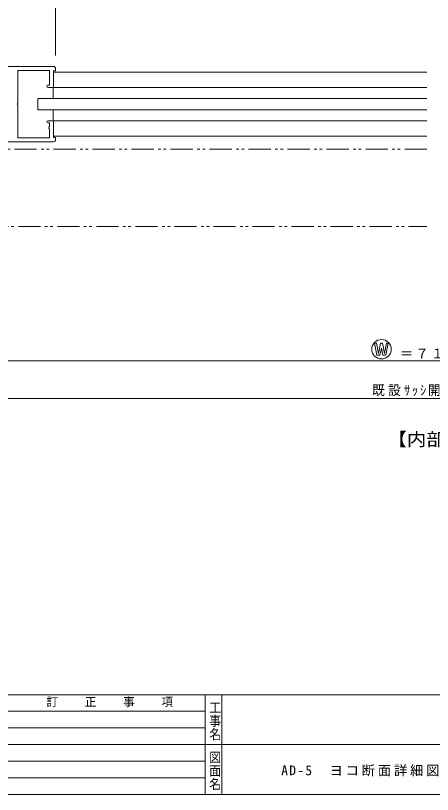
# Model space of a CAD drawing. Units: millimetres at full size, sheet at 1:2; details may follow other scales. Extents: x -822 to 1661, y -1752 to -1205.
# Drawn here: x 223.1 to 411.1, y -1751.8 to -1400.3 of the extents above; entities that cross this region are included whole.
import ezdxf
from ezdxf.enums import TextEntityAlignment as Align

# ---------------------------------------------------------------- set-up
doc = ezdxf.new("R2010")
doc.units = ezdxf.units.MM
doc.header["$LTSCALE"] = 2
doc.linetypes.add('DOUBLE_CHAIN1', pattern=[8.8, 5, -1, 0.6, -0.6, 0.6, -1])
for name, color, linetype, lineweight in [('2-4_ADD_LINE', 3, 'Continuous', 9), ('2-A_syouji', 7, 'Continuous', 15), ('F-E', 5, 'Continuous', 9)]:
    doc.layers.add(name, color=color, linetype=linetype, lineweight=lineweight)
doc.layers.add('F-7', color=7, linetype='Continuous')
doc.styles.add('@ＭＳ ゴシック', font='')
doc.styles.add('ＭＳ ゴシック', font='')
doc.styles.get('@ＭＳ ゴシック').set_extended_font_data('@MS Gothic')
doc.styles.get('ＭＳ ゴシック').set_extended_font_data('MS Gothic')

msp = doc.modelspace()

# ---------------------------------------------------------------- linework, layer by layer
at = {"layer": '2-4_ADD_LINE', "color": 6}
for p, q in [((386.041, -1553.598), (384.981, -1548.148)), ((385.844, -1548.148), (384.981, -1548.148)), ((386.739, -1552.752), (385.844, -1548.148)), ((386.739, -1552.752), (387.633, -1548.148)), ((388.509, -1548.148), (387.633, -1548.148)), ((389.404, -1552.752), (388.509, -1548.148)), ((389.404, -1552.752), (390.299, -1548.148)), ((390.102, -1553.598), (391.161, -1548.148)), ((390.299, -1548.148), (391.161, -1548.148))]:
    msp.add_line(p, q, dxfattribs=at)
at = {"layer": '2-4_ADD_LINE'}
for p, q in [((692.545, -1556.042), (146.126, -1556.042)), ((737.545, -1573.042), (101.126, -1573.042))]:
    msp.add_line(p, q, dxfattribs=at)
at = {"layer": '2-4_ADD_LINE', "color": 6}
for points in [[(386.041, -1553.598), (387.436, -1553.598), (388.071, -1550.331)], [(390.102, -1553.598), (388.706, -1553.598), (388.071, -1550.331)]]:
    msp.add_lwpolyline(points, dxfattribs=at)
msp.add_circle((388.112, -1550.853), 4.393, dxfattribs=at)
at = {"layer": '2-A_syouji', "color": 3, "lineweight": 9}
msp.add_line((241.126, -1372.779), (241.126, -1418.241), dxfattribs=at)
at = {"layer": '2-A_syouji'}
for p, q in [((152.126, -1423.241), (240.126, -1423.241)), ((224.126, -1425.041), (224.126, -1439.781)), ((238.326, -1425.041), (224.126, -1425.041)), ((238.326, -1431.741), (238.326, -1425.041)), ((240.126, -1425.241), (240.126, -1432.241)), ((238.326, -1431.741), (237.626, -1431.741)), ((239.626, -1432.741), (237.626, -1432.741)), ((224.126, -1455.441), (224.126, -1440.701)), ((239.626, -1447.741), (237.626, -1447.741)), ((238.326, -1448.741), (237.626, -1448.741)), ((238.326, -1450.341), (238.326, -1448.741)), ((238.326, -1455.441), (238.326, -1451.541)), ((240.126, -1455.241), (240.126, -1448.241)), ((152.126, -1457.241), (240.126, -1457.241)), ((224.126, -1455.441), (238.326, -1455.441)), ((241.126, -1455.241), (240.126, -1455.241)), ((241.126, -1455.241), (241.126, -1456.241))]:
    msp.add_line(p, q, dxfattribs=at)
at = {"layer": '2-A_syouji', "color": 4, "lineweight": 5}
for p, q in [((408.583, -1425.741), (240.126, -1425.741)), ((239.986, -1432.741), (239.986, -1437.741)), ((239.986, -1432.741), (408.583, -1432.741)), ((239.986, -1447.741), (239.986, -1442.741)), ((239.986, -1447.741), (408.583, -1447.741)), ((408.583, -1454.741), (240.126, -1454.741))]:
    msp.add_line(p, q, dxfattribs=at)
at = {"layer": '2-A_syouji', "color": 1, "lineweight": 9}
for p, q in [((233.126, -1442.741), (233.126, -1437.741)), ((408.583, -1437.741), (233.126, -1437.741)), ((408.583, -1442.741), (233.126, -1442.741))]:
    msp.add_line(p, q, dxfattribs=at)
at = {"layer": '2-A_syouji', "color": 4, "linetype": 'DOUBLE_CHAIN1', "lineweight": 5}
for p, q in [((408.583, -1460.491), (161.126, -1460.491)), ((101.126, -1495.491), (408.583, -1495.491))]:
    msp.add_line(p, q, dxfattribs=at)
at = {"layer": '2-A_syouji'}
msp.add_lwpolyline([(241.126, -1424.241), (241.126, -1425.241), (240.126, -1425.241)], dxfattribs=at)
for centre, radius, start, end in [((240.126, -1424.241), 1, 0, 90), ((237.626, -1432.241), 0.5, 90, 270), ((239.626, -1432.241), 0.5, 270, 0), ((224.326, -1440.241), 0.5, 113.58, 246.42), ((237.626, -1448.241), 0.5, 90, 270), ((239.626, -1448.241), 0.5, 0, 90), ((238.326, -1450.641), 0.3, 90, 270), ((238.326, -1451.241), 0.3, 90, 270), ((240.126, -1456.241), 1, 270, 0)]:
    msp.add_arc(centre, radius, start, end, dxfattribs=at)
at = {"layer": 'F-E'}
for p, q in [((17.557, -1706.772), (308.657, -1706.772)), ((308.657, -1706.772), (440.007, -1706.772)), ((308.657, -1714.272), (181.679, -1714.272)), ((308.657, -1721.773), (181.679, -1721.773)), ((308.657, -1729.272), (181.679, -1729.272)), ((440.007, -1729.272), (308.657, -1729.272)), ((308.657, -1736.772), (181.679, -1736.772)), ((308.657, -1744.273), (181.679, -1744.273)), ((801.557, -1751.772), (17.557, -1751.772))]:
    msp.add_line(p, q, dxfattribs=at)
for points in [[(308.657, -1706.772), (308.657, -1729.272), (308.657, -1751.772)], [(316.157, -1706.772), (316.157, -1729.272), (316.157, -1751.772)]]:
    msp.add_lwpolyline(points, dxfattribs=at)

# ---------------------------------------------------------------- texts
at = {"layer": '2-4_ADD_LINE', "color": 7, "style": 'ＭＳ ゴシック', "width": 1.1}
msp.add_text('【内部】', height=5.865, dxfattribs=at).set_placement((390.753, -1596.199), align=Align.BOTTOM_LEFT)
at = {"layer": '2-4_ADD_LINE', "color": 7, "char_height": 4.399, "attachment_point": 7, "style": 'ＭＳ ゴシック'}
for s, insert in [('\\T1.17;＝７１０', (396.416, -1555.042)), ('\\T1.26;\\W0.95;既設ｻｯｼ開口=800', (383.916, -1572.042))]:
    msp.add_mtext(s, dxfattribs=dict(at, insert=insert))
at = {"layer": 'F-7', "insert": (342.926, -1743.646), "char_height": 4.399, "attachment_point": 7, "style": 'ＭＳ ゴシック'}
msp.add_mtext('\\T1.21;AD-5\u3000ヨコ断面詳細図', dxfattribs=at)
at = {"layer": 'F-E', "color": 7, "style": 'ＭＳ ゴシック'}
for s, p in [('訂', (237.015, -1713.117)), ('正', (254.293, -1713.117)), ('事', (271.571, -1713.117)), ('項', (288.849, -1713.117))]:
    msp.add_text(s, height=3.849, dxfattribs=at).set_placement(p, align=Align.BOTTOM_LEFT)
at = {"layer": 'F-E', "color": 7, "style": '@ＭＳ ゴシック', "width": 1.15}
for s, p in [('工事名', (309.885, -1709.491)), ('図面名', (309.889, -1731.935))]:
    msp.add_text(s, height=3.849, rotation=270, dxfattribs=at).set_placement(p, align=Align.BOTTOM_LEFT)

doc.saveas('drawing.dxf')
